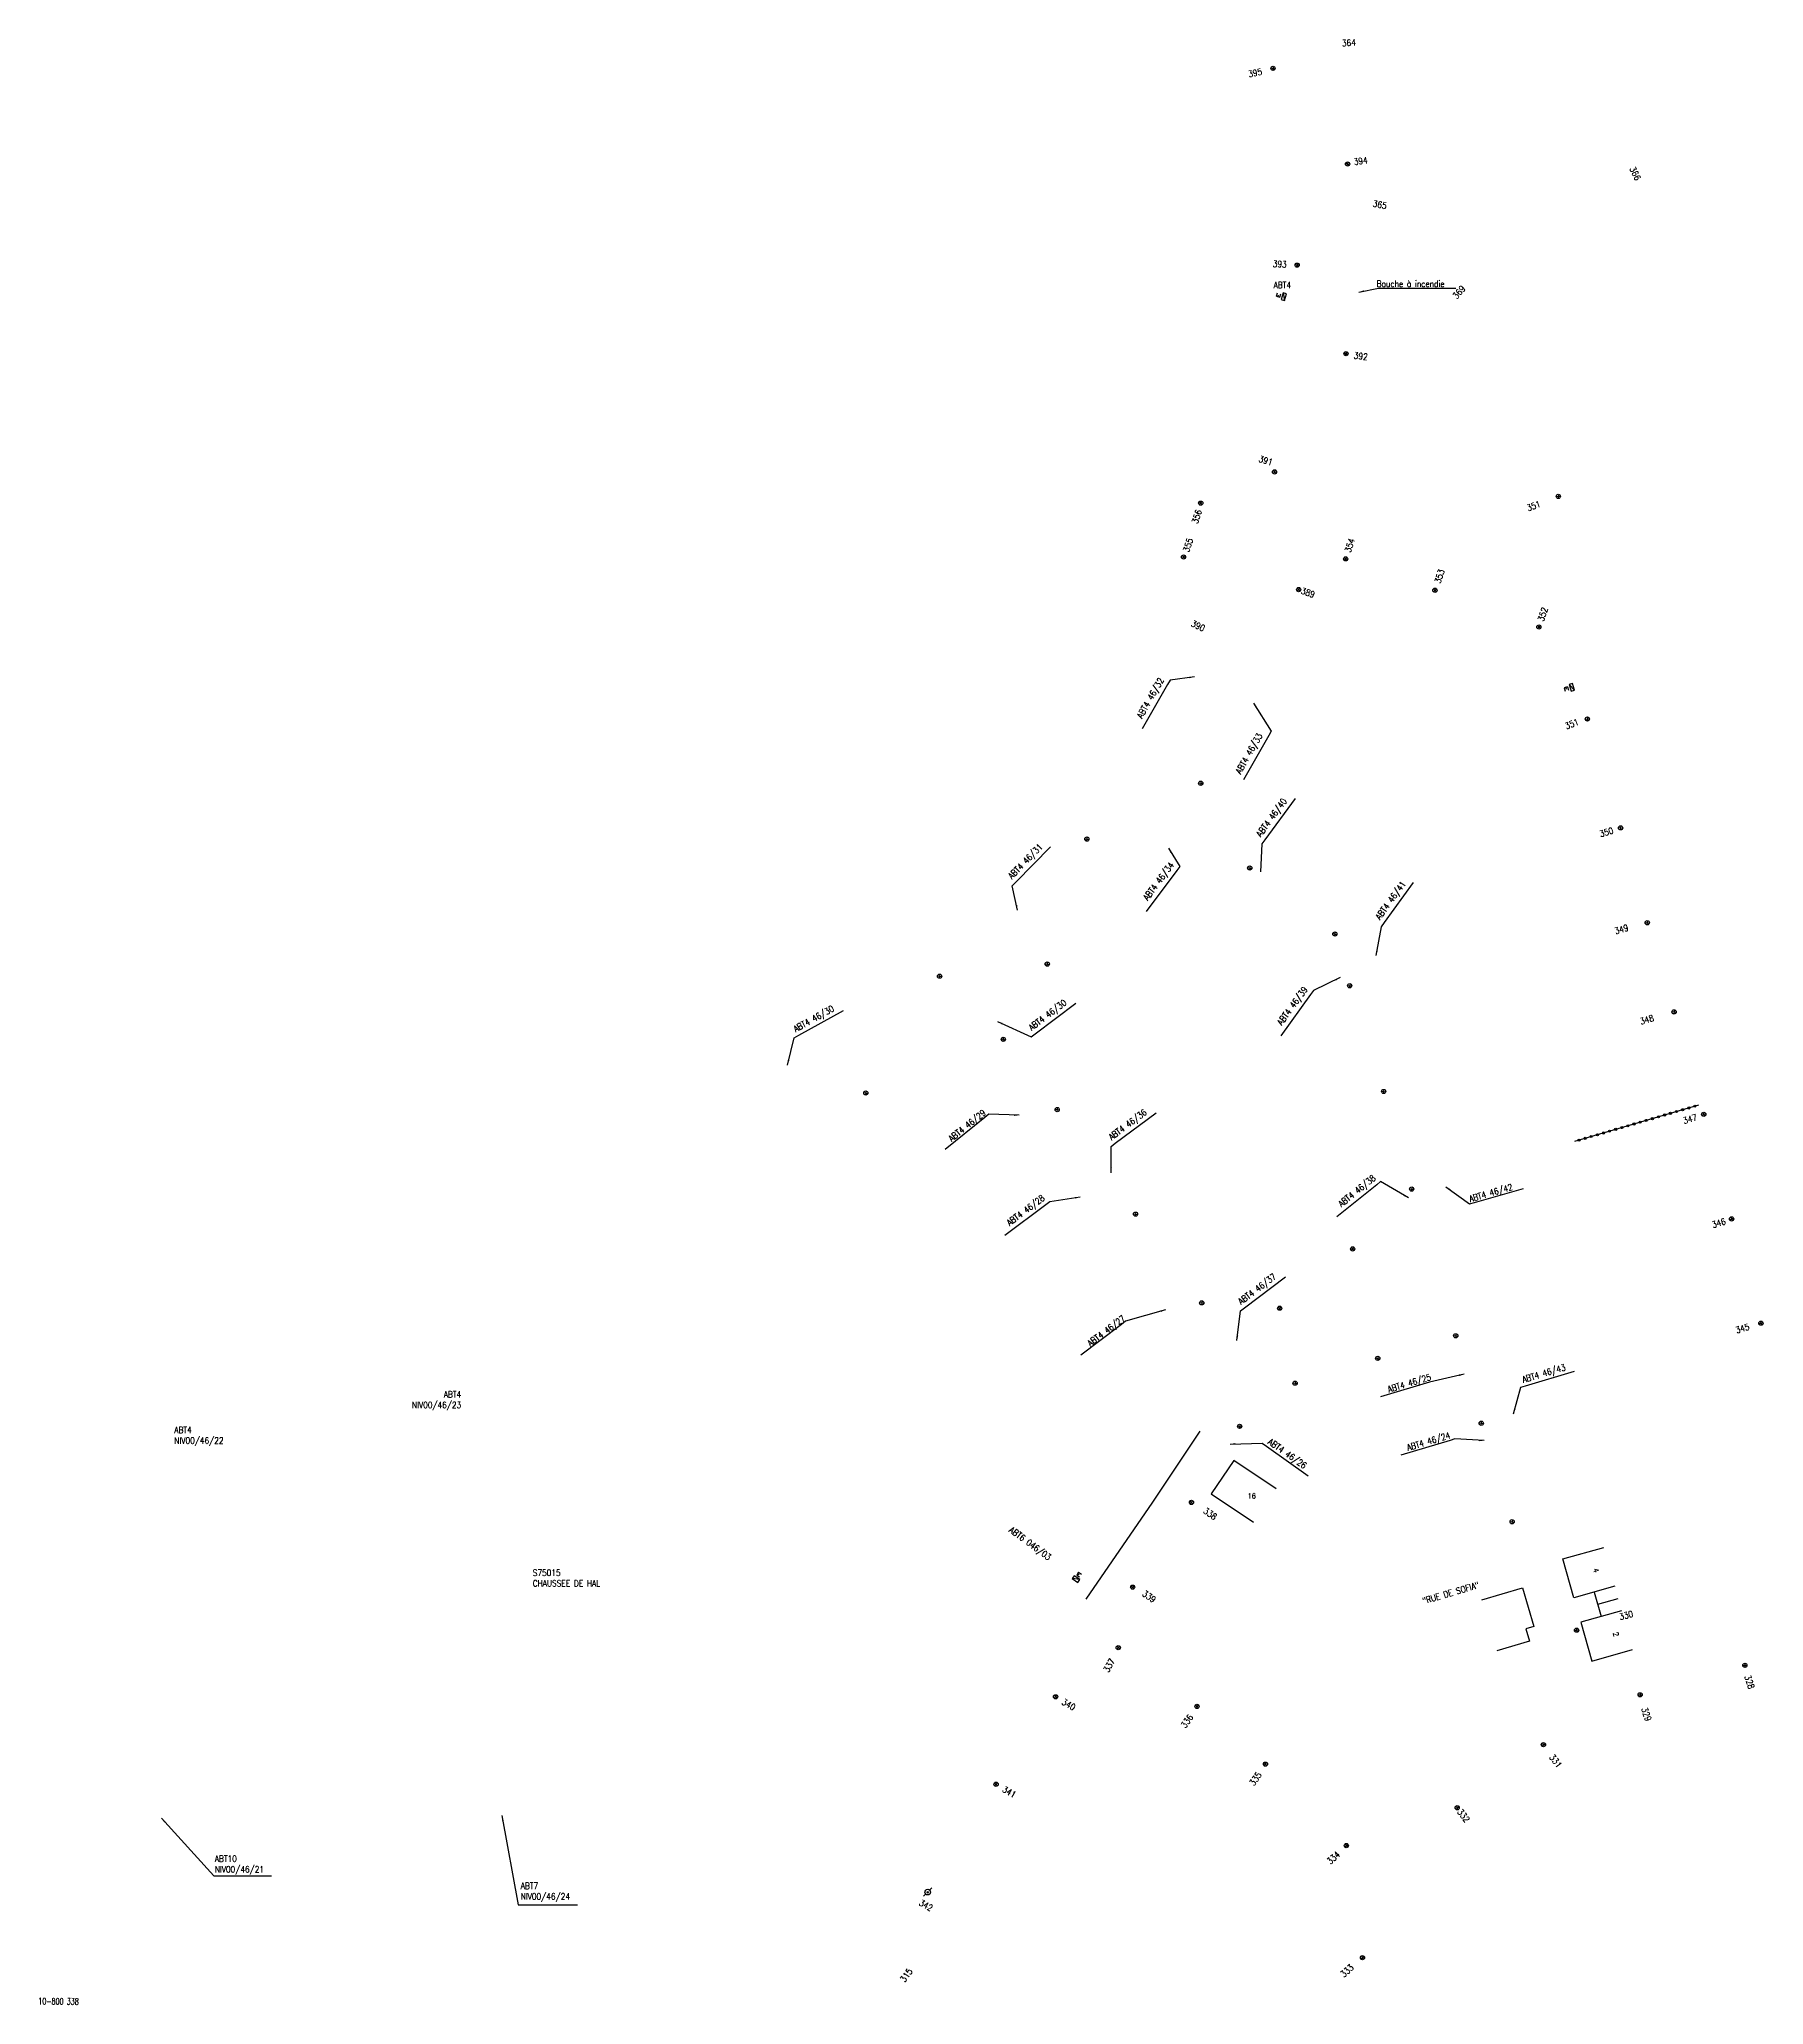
# Model space of a CAD drawing. Header units: millimetres. Extents: x 146003 to 146999, y 144007 to 144988.
# Drawn here: x 146593.4 to 146999.2, y 144524.9 to 144987.7 of the extents above; entities that cross this region are included whole.
import ezdxf
from ezdxf.enums import TextEntityAlignment as Align

# ---------------------------------------------------------------- set-up
doc = ezdxf.new("R2010")
doc.units = ezdxf.units.MM
doc.layers.get('0').update_dxf_attribs({"linetype": 'CONTINUOUS'})
for name, color, linetype in [('G_210', 7, 'CONTINUOUS'), ('M_200', 7, 'CONTINUOUS'), ('w0008', 7, 'CONTINUOUS'), ('w0100', 7, 'CONTINUOUS'), ('W0322', 7, 'CONTINUOUS'), ('W0423', 7, 'CONTINUOUS'), ('W0430', 7, 'CONTINUOUS'), ('w0469', 7, 'CONTINUOUS'), ('W0473', 7, 'CONTINUOUS'), ('w0991', 7, 'CONTINUOUS'), ('W1471', 7, 'CONTINUOUS')]:
    doc.layers.add(name, color=color, linetype=linetype)
doc.styles.get("Standard").update_dxf_attribs({"font": 'romans.shx', "width": 0.85})
doc.dimstyles.get("Standard").update_dxf_attribs({"dimtxt": 1.5, "dimasz": 1.2, "dimexe": 0.625, "dimexo": 0.625, "dimgap": 0.25, "dimtad": 1, "dimdec": 1, "dimzin": 0, "dimdsep": 46, "dimtxsty": 'Standard', "dimcen": -0.5, "dimadec": 0, "dimazin": 0, "dimtfac": 1, "dimtdec": 1, "dimtmove": 0, "dimatfit": 3, "dimfxl": 1, "dimtolj": 1, "dimtzin": 0, "dimarcsym": 0})

# ---------------------------------------------------------------- blocks, each defined once
blk = doc.blocks.new('T473')
for p, q in [((-0.166667, 0.166667), (0.166667, -0.166667)), ((-0.166667, -0.166667), (0.166667, 0.166667)), ((0.500001, 0.500001), (1.000002, 1.000002)), ((-1.000002, -1.000002), (-0.500001, -0.500001))]:
    blk.add_line(p, q)
blk.add_ellipse((0, 0), major_axis=(0.471405, 0.471405), ratio=1, start_param=5.4977871438, end_param=11.780972451)
blk = doc.blocks.new('T469')
at = {"color": 0, "linetype": 'Continuous', "flags": 128}
for points in [[(-0.35, 0.35), (0.35, -0.35)], [(-0.35, -0.35), (0.35, 0.35)]]:
    blk.add_lwpolyline(points, dxfattribs=at)
at = {"color": 0, "linetype": 'Continuous'}
blk.add_circle((0, 0), 0.5, dxfattribs=at)
blk = doc.blocks.new('*U5')
at = {"flags": 128}
for points in [[(0.8, 0.8), (-0.8, 0.8)], [(-0.8, 0.8), (-0.8, 0)], [(0.8, 0.8), (-0.8, 0)], [(-0.8, 0), (0.8, 0)], [(0.8, 0), (0.8, 0.8)], [(-0.37, -0.59), (0.43, -0.59)], [(-0.37, -0.59), (-0.37, -1.39)], [(-0.37, -0.99), (0.03, -0.99)], [(-0.37, -1.39), (0.43, -1.39)]]:
    blk.add_lwpolyline(points, dxfattribs=at)
blk = doc.blocks.new('T430')
at = {"flags": 128}
for points in [[(0.8, 0.8), (-0.8, 0.8)], [(-0.8, 0.8), (-0.8, 0)], [(0.8, 0.8), (-0.8, 0)], [(-0.8, 0), (0.8, 0)], [(-0.4, 2.1), (0.4, 2.1)], [(-0.4, 2.1), (-0.4, 1.3)], [(-0.4, 1.7), (0, 1.7)], [(-0.4, 1.3), (0.4, 1.3)], [(0.8, 0), (0.8, 0.8)]]:
    blk.add_lwpolyline(points, dxfattribs=at)
blk = doc.blocks.new('t322o')
at = {"color": 0, "linetype": 'Continuous'}
for radius in [0.25, 0.15]:
    blk.add_circle((0, 0), radius, dxfattribs=at)

msp = doc.modelspace()

# ---------------------------------------------------------------- linework, layer by layer
at = {"color": 252, "flags": 128}
for points in [[(146959.37, 144622.1), (146961, 144616.32)], [(146960.18, 144619.21), (146965, 144620.57)]]:
    msp.add_lwpolyline(points, dxfattribs=at)
at = {"layer": 'w0008', "color": 252, "flags": 128}
msp.add_lwpolyline([(146866.56, 144659.94), (146855.38, 144643.26), (146839.68, 144620.38)], dxfattribs=at)
at = {"layer": 'w0100', "color": 252, "flags": 128}
for points in [[(146884.47, 144646.42), (146874.5, 144653.1), (146869.21, 144645.2), (146879.18, 144638.53)], [(146964.18, 144623.46), (146954.56, 144620.74), (146951.98, 144629.89), (146961.61, 144632.6)], [(146932.89, 144620.25), (146942.49, 144623.07), (146945.16, 144613.96), (146943.24, 144613.39), (146944.09, 144610.51), (146936.41, 144608.26)], [(146965.81, 144617.68), (146956.18, 144614.97), (146958.76, 144605.82), (146968.38, 144608.54)]]:
    msp.add_lwpolyline(points, dxfattribs=at)
at = {"layer": 'W0322', "color": 252, "flags": 128}
msp.add_lwpolyline([(146954.81, 144728.23), (146984.01, 144736.78)], dxfattribs=at)

# ---------------------------------------------------------------- block references
at = {"layer": 'W0322', "color": 252}
for p in [(146983.05, 144736.5), (146967.28, 144731.88), (146968.72, 144732.3), (146970.16, 144732.72), (146971.6, 144733.15), (146973.04, 144733.57), (146974.48, 144733.99), (146975.92, 144734.41), (146977.29, 144734.81), (146978.73, 144735.23), (146980.17, 144735.66), (146981.61, 144736.08), (146957.21, 144728.93), (146961.53, 144730.19), (146962.97, 144730.62), (146964.41, 144731.04), (146965.84, 144731.46)]:
    msp.add_blockref('t322o', p, dxfattribs=at)
for p, rotation in [((146955.77, 144728.51), 16.32606113945228), ((146958.65, 144729.35), 16.32606114403222), ((146960.09, 144729.77), 1.5)]:
    msp.add_blockref('t322o', p, dxfattribs=dict(at, rotation=rotation))
at = {"layer": 'W0430'}
for p, rotation in [((146886.69, 144927.01), 72.89193515463653), ((146837.14, 144624.8), 325.5542614123162)]:
    msp.add_blockref('T430', p, dxfattribs=dict(at, rotation=rotation))
at = {"layer": 'W0430', "color": 252, "rotation": 286.5057990782007}
msp.add_blockref('*U5', (146953.72, 144835.03), dxfattribs=at)
at = {"layer": 'w0469', "color": 252}
for p, rotation in [((146883.75, 144980.88), 300.2678516803526), ((146901.3, 144958.36), 285.4510772978262), ((146889.43, 144934.54), 285.4510772978263), ((146900.94, 144913.7), 281.5163276867405), ((146884.11, 144885.86), 271.5019356066095), ((146950.91, 144880.08), 309.308595618606), ((146889.79, 144858.14), 268.9941985173621), ((146957.74, 144827.67), 309.3085956186059), ((146866.74, 144812.54), 305.1526951081693), ((146965.56, 144802.04), 305.1526951081695), ((146839.94, 144799.4), 305.15269510817), ((146878.27, 144792.59), 305.1526951081693), ((146971.83, 144779.69), 305.1526951081695), ((146898.31, 144777.04), 305.1526951081695), ((146830.62, 144769.97), 305.1526951081701), ((146805.27, 144767.11), 305.1526951081701), ((146901.8, 144764.86), 305.1526951081694), ((146978.15, 144758.7), 305.1526951081695), ((146820.27, 144752.24), 305.1526951081701), ((146787.91, 144739.61), 305.1526951081702), ((146909.79, 144739.96), 305.1526951081695), ((146832.95, 144735.7), 305.1526951081702), ((146985.14, 144734.59), 337.0382651295109), ((146916.39, 144716.97), 305.1526951081693), ((146851.39, 144711.08), 305.1526951081693), ((146991.69, 144709.95), 337.0382651295109), ((146866.97, 144690.19), 305.1526951081696), ((146998.59, 144685.4), 337.038265129511), ((146926.77, 144682.43), 305.1526951081696), ((146908.4, 144677.12), 305.1526951081696), ((146888.95, 144671.27), 305.1526951081696), ((146875.9, 144661.11), 305.1526951081696), ((146932.77, 144661.84), 305.1526951081696), ((146940.04, 144638.64), 305.1526951081696), ((146955.21, 144613.11), 337.0382651295114), ((146994.81, 144604.83), 318.4680510057096), ((146970.17, 144597.89), 318.4680510057097), ((146947.4, 144586.15), 337.0382651295113), ((146927.1, 144571.29), 337.0382651295112), ((146901.01, 144562.39), 347.7492282016488), ((146904.81, 144536), 347.7492282016488)]:
    msp.add_blockref('T469', p, dxfattribs=dict(at, rotation=rotation))
for p in [(146866.74, 144878.5), (146862.69, 144865.82), (146900.85, 144865.38), (146921.87, 144857.99), (146946.33, 144849.34), (146902.5, 144702.89), (146885.31, 144688.93), (146864.56, 144643.2), (146850.72, 144623.24), (146847.32, 144609), (146832.57, 144597.42), (146865.86, 144595.15), (146881.98, 144581.57), (146818.57, 144576.84)]:
    msp.add_blockref('T469', p, dxfattribs=at)
at = {"layer": 'W0473', "color": 7}
msp.add_blockref('T473', (146802.47, 144551.44), dxfattribs=at)

# ---------------------------------------------------------------- texts
at = {"layer": 'G_210', "linetype": 'Continuous', "insert": (146709.52, 144627.38), "char_height": 1.5, "attachment_point": 1}
msp.add_mtext('\\A1;S75015\\PCHAUSSEE DE HAL', dxfattribs=at)
at = {"layer": 'M_200', "linetype": 'Continuous', "width": 0.85}
msp.add_text('"RUE DE SOFIA"', height=1.5, rotation=16.3582, dxfattribs=at).set_placement((146919.2, 144619.23))
at = {"layer": 'W0423', "color": 252, "linetype": 'Continuous', "insert": (146908.16, 144929.4), "char_height": 1.5, "attachment_point": 7}
msp.add_mtext('\\A1;Bouche à incendie', dxfattribs=at)
at = {"layer": 'W0430', "color": 252, "width": 0.85}
msp.add_text('ABT4', height=1.5, dxfattribs=at).set_placement((146883.9, 144929.1))
msp.add_text('ABT6 046/03', height=1.5, rotation=323.4464, dxfattribs=at).set_placement((146821.48, 144636.41))
at = {"layer": 'W0430', "color": 252, "linetype": 'Continuous', "char_height": 1.5}
for s, insert, attachment_point, rotation in [('ABT4 46/32', (146858.56, 144836.57), 9, 60.2787), ('ABT4 46/33', (146876.58, 144814.34), 7, 60.5611), ('ABT4 46/40', (146881.29, 144799.48), 7, 53.8227), ('ABT4 46/31', (146822.64, 144789.51), 7, 45.6315), ('ABT4 46/34', (146860.95, 144792.94), 9, 53.2907), ('ABT4 46/41', (146909.33, 144779.97), 7, 54.057), ('ABT4 46/30', (146771.63, 144753.44), 7, 29.0817), ('ABT4 46/30', (146827.21, 144753.8), 7, 37.0211), ('ABT4 46/39', (146892.41, 144763.65), 9, 53.9569), ('ABT4 46/29', (146816.63, 144734.27), 9, 38.838), ('ABT4 46/36', (146846.05, 144728.01), 7, 36.7588), ('ABT4 46/38', (146908.38, 144718.89), 9, 38.838), ('ABT4 46/28', (146830.48, 144714.15), 9, 36.8494), ('ABT4 46/42', (146930.3, 144713.42), 7, 16.1322), ('ABT4 46/37', (146876.54, 144689.3), 7, 36.9348), ('ABT4 46/27', (146849.46, 144685.8), 9, 36.9429), ('ABT4 46/25', (146921.25, 144671.58), 9, 16.6026), ('ABT4 46/43', (146942.79, 144670.87), 7, 16.5824), ('ABT4 46/26', (146882.11, 144656.73), 7, 324.5968), ('ABT4 46/24', (146925.77, 144657.87), 9, 16.6026)]:
    msp.add_mtext(s, dxfattribs=dict(at, insert=insert, attachment_point=attachment_point, rotation=rotation))
for s, insert, attachment_point in [('\\A1;ABT4\\PNIV00/46/23', (146692.67, 144664.88), 9), ('\\A1;ABT7\\PNIV00/46/24', (146706.69, 144553.66), 1)]:
    msp.add_mtext(s, dxfattribs=dict(at, insert=insert, attachment_point=attachment_point))
at = {"layer": 'W0430', "linetype": 'Continuous', "char_height": 1.5, "attachment_point": 1}
for s, insert in [('\\A1;ABT4\\PNIV00/46/22', (146625.15, 144661.02)), ('\\A1;ABT10\\PNIV00/46/21', (146634.68, 144560.05))]:
    msp.add_mtext(s, dxfattribs=dict(at, insert=insert))
at = {"layer": 'w0469', "color": 252, "width": 0.85}
for s, rotation, p in [('364', 3.5546, (146900.02, 144986.05)), ('395', 11.7058, (146878.09, 144978.76)), ('394', 7.9391, (146902.86, 144958.11)), ('366', 296.1243, (146967.61, 144957.26)), ('365', 349.2286, (146907.13, 144948.35)), ('393', 356.889, (146883.66, 144934.12)), ('369', 49.3883, (146927.04, 144926.44)), ('392', 352.9543, (146902.69, 144912.57)), ('391', 342.9399, (146880.26, 144888.28)), ('356', 71.438, (146866, 144873.55)), ('351', 20.7466, (146943.83, 144876.57)), ('355', 71.438, (146863.95, 144866.84)), ('354', 71.438, (146902.01, 144866.77)), ('353', 71.438, (146923.14, 144859.49)), ('389', 340.4322, (146890.19, 144857.27)), ('352', 71.438, (146947.44, 144850.55)), ('390', 335.1886, (146864.32, 144849.61)), ('351', 20.7466, (146952.83, 144825.23)), ('350', 16.5907, (146960.87, 144799.84)), ('349', 16.5907, (146964.41, 144776.97)), ('348', 16.5907, (146970.38, 144755.7)), ('347', 16.5907, (146980.54, 144732.31)), ('346', 16.5907, (146987.32, 144707.79)), ('345', 16.5907, (146992.89, 144682.98)), ('338', 325.8612, (146867.19, 144640.82)), ('339', 325.8612, (146852.82, 144621.33)), ('330', 14.3697, (146965.46, 144615.48)), ('337', 60.3784, (146845.01, 144603.03)), ('328', 288.8464, (146994.68, 144602.22)), ('340', 330.3784, (146833.87, 144595.75)), ('329', 288.8464, (146970.42, 144594.62)), ('336', 54.434, (146863.16, 144589.92)), ('335', 54.434, (146879.29, 144576.35)), ('331', 307.4166, (146948.68, 144583.13)), ('341', 330.3784, (146819.86, 144575.17)), ('332', 307.4166, (146927.02, 144570.28)), ('334', 42.1832, (146897.27, 144557.86)), ('342', 330.3784, (146800.28, 144548.47)), ('315', 54.3017, (146797.09, 144530.08)), ('333', 42.1832, (146900.47, 144531.26))]:
    msp.add_text(s, height=1.5, rotation=rotation, dxfattribs=at).set_placement(p)
at = {"layer": 'w0991', "color": 252, "width": 0.85}
msp.add_text('16', height=1.25, dxfattribs=at).set_placement((146878.76, 144644.73), align=Align.MIDDLE)
for s, rotation, p in [('4', 287, (146959.79, 144627.2)), ('2', 285.4504, (146964.48, 144612.15))]:
    msp.add_text(s, height=1.25, rotation=rotation, dxfattribs=at).set_placement(p, align=Align.MIDDLE)
at = {"layer": 'W1471', "width": 0.6}
msp.add_text('10-800 338', height=1.5, rotation=359.3433, dxfattribs=at).set_placement((146593.13, 144525.01))

# ---------------------------------------------------------------- leaders
at = {"layer": 'W0423', "color": 252, "linetype": 'Continuous', "annotation_type": 0, "has_hookline": 1, "hookline_direction": 0, "text_width": 17.91}
msp.add_leader([(146903.95, 144928.18), (146908.61, 144929.15)], dimstyle='Standard', dxfattribs=at)
at = {"layer": 'W0430', "color": 252, "linetype": 'Continuous', "annotation_type": 0, "has_hookline": 1}
for points, hookline_direction, text_width, horizontal_direction in [([(146865.27, 144837.63), (146859.52, 144836.81), (146858.92, 144835.77)], 1, 11.78, (0.495781, 0.868448, 0)), ([(146879.18, 144831.39), (146883.33, 144824.84), (146882.74, 144823.79)], 1, 11.78, (0.491495, 0.870881, 0)), ([(146880.86, 144791.65), (146881.22, 144798.26), (146881.93, 144799.23)], 0, 11.78, (0.590286, 0.807194, 0)), ([(146823.62, 144782.65), (146822.39, 144788.4), (146823.23, 144789.25)], 0, 11.41, (0.69927, 0.714858, 0)), ([(146859.12, 144797.25), (146861.82, 144792.97), (146861.1, 144792)], 1, 11.84, (0.597756, 0.801678, 0)), ([(146908.01, 144771.96), (146909.28, 144778.75), (146909.98, 144779.72)], 0, 11.41, (0.58698, 0.809602, 0)), ([(146899.56, 144766.78), (146893.31, 144763.75), (146892.6, 144762.78)], 1, 11.72, (0.588393, 0.808575, 0)), ([(146818.91, 144756.43), (146826.79, 144752.82), (146827.75, 144753.55)], 0, 11.78, (0.798414, 0.602109, 0)), ([(146769.45, 144746.19), (146771.08, 144752.61), (146772.13, 144753.19)], 0, 11.78, (0.873928, 0.486056, 0)), ([(146823.98, 144734.36), (146816.87, 144734.59), (146815.93, 144733.84)], 1, 11.72, (0.778923, 0.62712, 0)), ([(146845.62, 144720.8), (146845.63, 144727.04), (146846.59, 144727.76)], 0, 11.78, (0.801162, 0.598448, 0)), ([(146915.61, 144714.92), (146909.09, 144718.76), (146908.16, 144718.01)], 1, 11.78, (0.778923, 0.62712, 0)), ([(146838.39, 144715.11), (146831.22, 144713.98), (146830.26, 144713.26)], 1, 11.78, (0.800215, 0.599714, 0)), ([(146924.4, 144717.53), (146929.99, 144713.47), (146931.14, 144713.8)], 0, 11.78, (0.960623, 0.277855, 0)), ([(146875.24, 144681.3), (146876.12, 144688.33), (146877.08, 144689.05)], 0, 11.78, (0.79932, 0.600906, 0)), ([(146858.46, 144688.55), (146849.07, 144685.85), (146848.11, 144685.13)], 1, 11.78, (0.799235, 0.601018, 0)), ([(146928.73, 144673.4), (146920.57, 144671.48)], 1, 11.78, (0.958309, 0.285732, 0)), ([(146940.34, 144664.06), (146942.06, 144670.31), (146943.21, 144670.65)], 0, 11.78, (0.95841, 0.285395, 0)), ([(146933.44, 144657.74), (146926.58, 144658.13), (146925.43, 144657.78)], 1, 11.84, (0.958309, 0.285732, 0)), ([(146873.67, 144656.94), (146881.22, 144657.13), (146882.19, 144656.44)], 0, 11.78, (0.815096, -0.579326, 0))]:
    msp.add_leader(points, dimstyle='Standard', override={"dimgap": 0.25, "dimtad": 1}, dxfattribs=dict(at, hookline_direction=hookline_direction, text_width=text_width, horizontal_direction=horizontal_direction))
at = {"layer": 'W0430', "linetype": 'Continuous', "annotation_type": 0, "has_hookline": 1, "hookline_direction": 0, "text_width": 12.08}
msp.add_leader([(146622.1, 144568.87), (146634.47, 144555.27), (146635.67, 144555.27)], dimstyle='Standard', override={"dimgap": 0.25, "dimtad": 1}, dxfattribs=at)
at = {"layer": 'W0430', "color": 252, "linetype": 'Continuous', "annotation_type": 0, "has_hookline": 1, "hookline_direction": 0, "text_width": 12.51}
msp.add_leader([(146702.24, 144569.46), (146706.11, 144548.45), (146707.31, 144548.45)], dimstyle='Standard', override={"dimgap": 0.25, "dimtad": 1}, dxfattribs=at)

doc.saveas('drawing.dxf')
